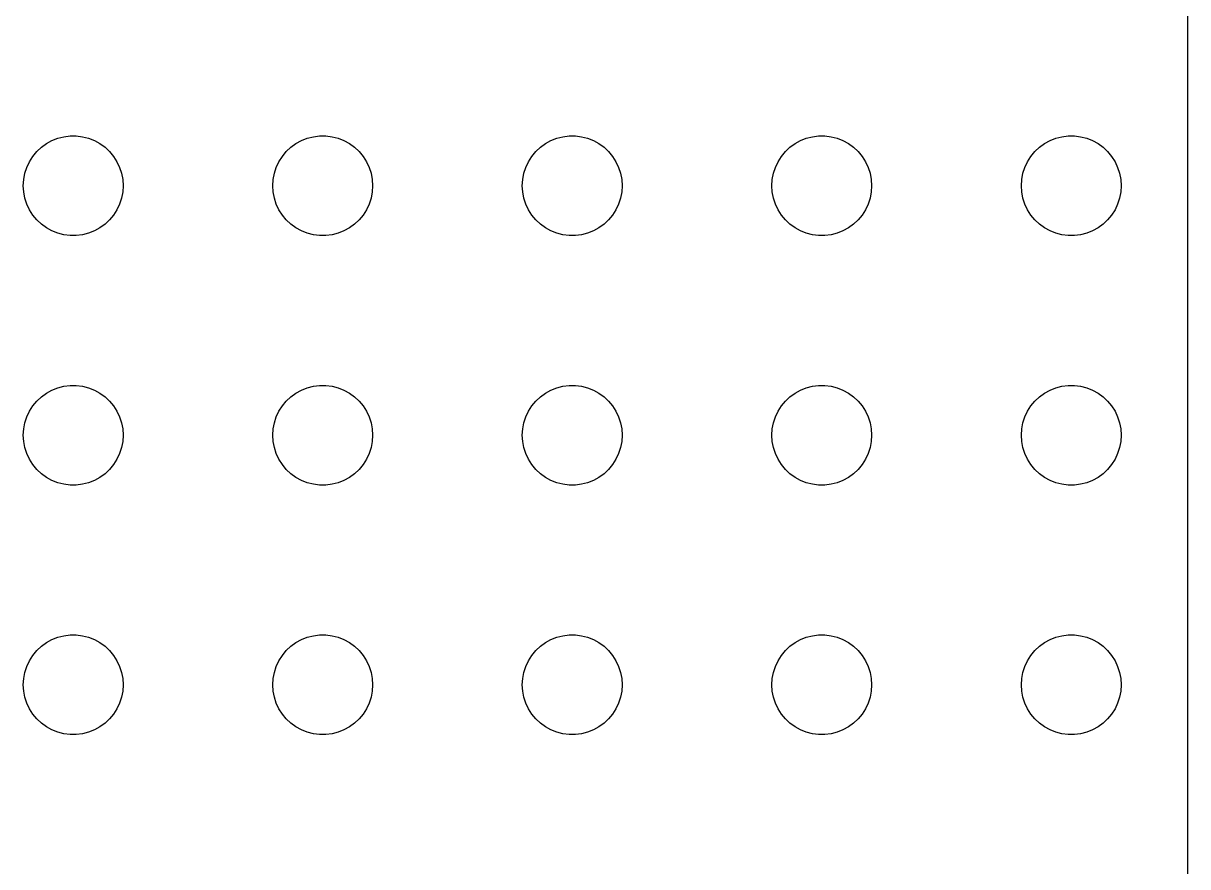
# Model space of a CAD drawing. Header units: metres. Extents: x -150 to 150, y -112 to 112.
# Drawn here: x 79.5 to 149.5, y -55.9 to -5.2 of the extents above; entities that cross this region are included whole.
import ezdxf

# ---------------------------------------------------------------- set-up
doc = ezdxf.new("R2010")
doc.units = ezdxf.units.M

msp = doc.modelspace()

# ---------------------------------------------------------------- linework, layer by layer
for p, q in [((149.5, -107), (149.5, 107)), ((80.5877, -12.6884), (80.8925, -12.467)), ((80.8925, -12.467), (81.2227, -12.2855)), ((81.2227, -12.2855), (81.573, -12.1468)), ((81.573, -12.1468), (81.9379, -12.0531)), ((81.9379, -12.0531), (82.3116, -12.0059)), ((82.3116, -12.0059), (82.6884, -12.0059)), ((82.6884, -12.0059), (83.0621, -12.0531)), ((83.0621, -12.0531), (83.427, -12.1468)), ((83.427, -12.1468), (83.7773, -12.2855)), ((83.7773, -12.2855), (84.1075, -12.467)), ((84.1075, -12.467), (84.4123, -12.6884)), ((95.5877, -12.6884), (95.8925, -12.467)), ((95.8925, -12.467), (96.2227, -12.2855)), ((96.2227, -12.2855), (96.573, -12.1468)), ((96.573, -12.1468), (96.9379, -12.0531)), ((96.9379, -12.0531), (97.3116, -12.0059)), ((97.3116, -12.0059), (97.6884, -12.0059)), ((97.6884, -12.0059), (98.0621, -12.0531)), ((98.0621, -12.0531), (98.427, -12.1468)), ((98.427, -12.1468), (98.7773, -12.2855)), ((98.7773, -12.2855), (99.1075, -12.467)), ((99.1075, -12.467), (99.4123, -12.6884)), ((110.588, -12.6884), (110.893, -12.467)), ((110.893, -12.467), (111.223, -12.2855)), ((111.223, -12.2855), (111.573, -12.1468)), ((111.573, -12.1468), (111.938, -12.0531)), ((111.938, -12.0531), (112.312, -12.0059)), ((112.312, -12.0059), (112.688, -12.0059)), ((112.688, -12.0059), (113.062, -12.0531)), ((113.062, -12.0531), (113.427, -12.1468)), ((113.427, -12.1468), (113.777, -12.2855)), ((113.777, -12.2855), (114.107, -12.467)), ((114.107, -12.467), (114.412, -12.6884)), ((125.588, -12.6884), (125.893, -12.467)), ((125.893, -12.467), (126.223, -12.2855)), ((126.223, -12.2855), (126.573, -12.1468)), ((126.573, -12.1468), (126.938, -12.0531)), ((126.938, -12.0531), (127.312, -12.0059)), ((127.312, -12.0059), (127.688, -12.0059)), ((127.688, -12.0059), (128.062, -12.0531)), ((128.062, -12.0531), (128.427, -12.1468)), ((128.427, -12.1468), (128.777, -12.2855)), ((128.777, -12.2855), (129.107, -12.467)), ((129.107, -12.467), (129.412, -12.6884)), ((140.588, -12.6884), (140.893, -12.467)), ((140.893, -12.467), (141.223, -12.2855)), ((141.223, -12.2855), (141.573, -12.1468)), ((141.573, -12.1468), (141.938, -12.0531)), ((141.938, -12.0531), (142.312, -12.0059)), ((142.312, -12.0059), (142.688, -12.0059)), ((142.688, -12.0059), (143.062, -12.0531)), ((143.062, -12.0531), (143.427, -12.1468)), ((143.427, -12.1468), (143.777, -12.2855)), ((143.777, -12.2855), (144.107, -12.467)), ((144.107, -12.467), (144.412, -12.6884)), ((79.8711, -13.5547), (80.073, -13.2366)), ((80.073, -13.2366), (80.3131, -12.9464)), ((80.3131, -12.9464), (80.5877, -12.6884)), ((84.4123, -12.6884), (84.6869, -12.9464)), ((84.6869, -12.9464), (84.927, -13.2366)), ((84.927, -13.2366), (85.1289, -13.5547)), ((94.8711, -13.5547), (95.073, -13.2366)), ((95.073, -13.2366), (95.3131, -12.9464)), ((95.3131, -12.9464), (95.5877, -12.6884)), ((99.4123, -12.6884), (99.6869, -12.9464)), ((99.6869, -12.9464), (99.927, -13.2366)), ((99.927, -13.2366), (100.129, -13.5547)), ((109.871, -13.5547), (110.073, -13.2366)), ((110.073, -13.2366), (110.313, -12.9464)), ((110.313, -12.9464), (110.588, -12.6884)), ((114.412, -12.6884), (114.687, -12.9464)), ((114.687, -12.9464), (114.927, -13.2366)), ((114.927, -13.2366), (115.129, -13.5547)), ((124.871, -13.5547), (125.073, -13.2366)), ((125.073, -13.2366), (125.313, -12.9464)), ((125.313, -12.9464), (125.588, -12.6884)), ((129.412, -12.6884), (129.687, -12.9464)), ((129.687, -12.9464), (129.927, -13.2366)), ((129.927, -13.2366), (130.129, -13.5547)), ((139.871, -13.5547), (140.073, -13.2366)), ((140.073, -13.2366), (140.313, -12.9464)), ((140.313, -12.9464), (140.588, -12.6884)), ((144.412, -12.6884), (144.687, -12.9464)), ((144.687, -12.9464), (144.927, -13.2366)), ((144.927, -13.2366), (145.129, -13.5547)), ((79.5943, -14.2539), (79.7107, -13.8956)), ((79.7107, -13.8956), (79.8711, -13.5547)), ((85.1289, -13.5547), (85.2893, -13.8956)), ((85.2893, -13.8956), (85.4057, -14.2539)), ((94.5943, -14.2539), (94.7107, -13.8956)), ((94.7107, -13.8956), (94.8711, -13.5547)), ((100.129, -13.5547), (100.289, -13.8956)), ((100.289, -13.8956), (100.406, -14.2539)), ((109.594, -14.2539), (109.711, -13.8956)), ((109.711, -13.8956), (109.871, -13.5547)), ((115.129, -13.5547), (115.289, -13.8956)), ((115.289, -13.8956), (115.406, -14.2539)), ((124.594, -14.2539), (124.711, -13.8956)), ((124.711, -13.8956), (124.871, -13.5547)), ((130.129, -13.5547), (130.289, -13.8956)), ((130.289, -13.8956), (130.406, -14.2539)), ((139.594, -14.2539), (139.711, -13.8956)), ((139.711, -13.8956), (139.871, -13.5547)), ((145.129, -13.5547), (145.289, -13.8956)), ((145.289, -13.8956), (145.406, -14.2539)), ((79.5, -15), (79.5237, -14.624)), ((79.5237, -14.624), (79.5943, -14.2539)), ((85.4057, -14.2539), (85.4763, -14.624)), ((85.4763, -14.624), (85.5, -15)), ((94.5, -15), (94.5237, -14.624)), ((94.5237, -14.624), (94.5943, -14.2539)), ((100.406, -14.2539), (100.476, -14.624)), ((100.476, -14.624), (100.5, -15)), ((109.5, -15), (109.524, -14.624)), ((109.524, -14.624), (109.594, -14.2539)), ((115.406, -14.2539), (115.476, -14.624)), ((115.476, -14.624), (115.5, -15)), ((124.5, -15), (124.524, -14.624)), ((124.524, -14.624), (124.594, -14.2539)), ((130.406, -14.2539), (130.476, -14.624)), ((130.476, -14.624), (130.5, -15)), ((139.5, -15), (139.524, -14.624)), ((139.524, -14.624), (139.594, -14.2539)), ((145.406, -14.2539), (145.476, -14.624)), ((145.476, -14.624), (145.5, -15)), ((79.5237, -15.376), (79.5, -15)), ((79.5943, -15.7461), (79.5237, -15.376)), ((85.4763, -15.376), (85.4057, -15.7461)), ((85.5, -15), (85.4763, -15.376)), ((94.5237, -15.376), (94.5, -15)), ((94.5943, -15.7461), (94.5237, -15.376)), ((100.476, -15.376), (100.406, -15.7461)), ((100.5, -15), (100.476, -15.376)), ((109.524, -15.376), (109.5, -15)), ((109.594, -15.7461), (109.524, -15.376)), ((115.476, -15.376), (115.406, -15.7461)), ((115.5, -15), (115.476, -15.376)), ((124.524, -15.376), (124.5, -15)), ((124.594, -15.7461), (124.524, -15.376)), ((130.476, -15.376), (130.406, -15.7461)), ((130.5, -15), (130.476, -15.376)), ((139.524, -15.376), (139.5, -15)), ((139.594, -15.7461), (139.524, -15.376)), ((145.476, -15.376), (145.406, -15.7461)), ((145.5, -15), (145.476, -15.376)), ((79.7107, -16.1044), (79.5943, -15.7461)), ((85.4057, -15.7461), (85.2893, -16.1044)), ((94.7107, -16.1044), (94.5943, -15.7461)), ((100.406, -15.7461), (100.289, -16.1044)), ((109.711, -16.1044), (109.594, -15.7461)), ((115.406, -15.7461), (115.289, -16.1044)), ((124.711, -16.1044), (124.594, -15.7461)), ((130.406, -15.7461), (130.289, -16.1044)), ((139.711, -16.1044), (139.594, -15.7461)), ((145.406, -15.7461), (145.289, -16.1044)), ((79.8711, -16.4453), (79.7107, -16.1044)), ((80.073, -16.7634), (79.8711, -16.4453)), ((80.3131, -17.0536), (80.073, -16.7634)), ((84.927, -16.7634), (84.6869, -17.0536)), ((85.1289, -16.4453), (84.927, -16.7634)), ((85.2893, -16.1044), (85.1289, -16.4453)), ((94.8711, -16.4453), (94.7107, -16.1044)), ((95.073, -16.7634), (94.8711, -16.4453)), ((95.3131, -17.0536), (95.073, -16.7634)), ((99.927, -16.7634), (99.6869, -17.0536)), ((100.129, -16.4453), (99.927, -16.7634)), ((100.289, -16.1044), (100.129, -16.4453)), ((109.871, -16.4453), (109.711, -16.1044)), ((110.073, -16.7634), (109.871, -16.4453)), ((110.313, -17.0536), (110.073, -16.7634)), ((114.927, -16.7634), (114.687, -17.0536)), ((115.129, -16.4453), (114.927, -16.7634)), ((115.289, -16.1044), (115.129, -16.4453)), ((124.871, -16.4453), (124.711, -16.1044)), ((125.073, -16.7634), (124.871, -16.4453)), ((125.313, -17.0536), (125.073, -16.7634)), ((129.927, -16.7634), (129.687, -17.0536)), ((130.129, -16.4453), (129.927, -16.7634)), ((130.289, -16.1044), (130.129, -16.4453)), ((139.871, -16.4453), (139.711, -16.1044)), ((140.073, -16.7634), (139.871, -16.4453)), ((140.313, -17.0536), (140.073, -16.7634)), ((144.927, -16.7634), (144.687, -17.0536)), ((145.129, -16.4453), (144.927, -16.7634)), ((145.289, -16.1044), (145.129, -16.4453)), ((80.5877, -17.3115), (80.3131, -17.0536)), ((80.8925, -17.533), (80.5877, -17.3115)), ((84.4123, -17.3115), (84.1075, -17.533)), ((84.6869, -17.0536), (84.4123, -17.3115)), ((95.5877, -17.3115), (95.3131, -17.0536)), ((95.8925, -17.533), (95.5877, -17.3115)), ((99.4123, -17.3115), (99.1075, -17.533)), ((99.6869, -17.0536), (99.4123, -17.3115)), ((110.588, -17.3115), (110.313, -17.0536)), ((110.893, -17.533), (110.588, -17.3115)), ((114.412, -17.3115), (114.107, -17.533)), ((114.687, -17.0536), (114.412, -17.3115)), ((125.588, -17.3115), (125.313, -17.0536)), ((125.893, -17.533), (125.588, -17.3115)), ((129.412, -17.3115), (129.107, -17.533)), ((129.687, -17.0536), (129.412, -17.3115)), ((140.588, -17.3115), (140.313, -17.0536)), ((140.893, -17.533), (140.588, -17.3115)), ((144.412, -17.3115), (144.107, -17.533)), ((144.687, -17.0536), (144.412, -17.3115)), ((81.2227, -17.7145), (80.8925, -17.533)), ((81.573, -17.8532), (81.2227, -17.7145)), ((81.9379, -17.9469), (81.573, -17.8532)), ((82.3116, -17.9941), (81.9379, -17.9469)), ((82.6884, -17.9941), (82.3116, -17.9941)), ((83.0621, -17.9469), (82.6884, -17.9941)), ((83.427, -17.8532), (83.0621, -17.9469)), ((83.7773, -17.7145), (83.427, -17.8532)), ((84.1075, -17.533), (83.7773, -17.7145)), ((96.2227, -17.7145), (95.8925, -17.533)), ((96.573, -17.8532), (96.2227, -17.7145)), ((96.9379, -17.9469), (96.573, -17.8532)), ((97.3116, -17.9941), (96.9379, -17.9469)), ((97.6884, -17.9941), (97.3116, -17.9941)), ((98.0621, -17.9469), (97.6884, -17.9941)), ((98.427, -17.8532), (98.0621, -17.9469)), ((98.7773, -17.7145), (98.427, -17.8532)), ((99.1075, -17.533), (98.7773, -17.7145)), ((111.223, -17.7145), (110.893, -17.533)), ((111.573, -17.8532), (111.223, -17.7145)), ((111.938, -17.9469), (111.573, -17.8532)), ((112.312, -17.9941), (111.938, -17.9469)), ((112.688, -17.9941), (112.312, -17.9941)), ((113.062, -17.9469), (112.688, -17.9941)), ((113.427, -17.8532), (113.062, -17.9469)), ((113.777, -17.7145), (113.427, -17.8532)), ((114.107, -17.533), (113.777, -17.7145)), ((126.223, -17.7145), (125.893, -17.533)), ((126.573, -17.8532), (126.223, -17.7145)), ((126.938, -17.9469), (126.573, -17.8532)), ((127.312, -17.9941), (126.938, -17.9469)), ((127.688, -17.9941), (127.312, -17.9941)), ((128.062, -17.9469), (127.688, -17.9941)), ((128.427, -17.8532), (128.062, -17.9469)), ((128.777, -17.7145), (128.427, -17.8532)), ((129.107, -17.533), (128.777, -17.7145)), ((141.223, -17.7145), (140.893, -17.533)), ((141.573, -17.8532), (141.223, -17.7145)), ((141.938, -17.9469), (141.573, -17.8532)), ((142.312, -17.9941), (141.938, -17.9469)), ((142.688, -17.9941), (142.312, -17.9941)), ((143.062, -17.9469), (142.688, -17.9941)), ((143.427, -17.8532), (143.062, -17.9469)), ((143.777, -17.7145), (143.427, -17.8532)), ((144.107, -17.533), (143.777, -17.7145)), ((80.8925, -27.467), (81.2227, -27.2855)), ((81.2227, -27.2855), (81.573, -27.1468)), ((81.573, -27.1468), (81.9379, -27.0531)), ((81.9379, -27.0531), (82.3116, -27.0059)), ((82.3116, -27.0059), (82.6884, -27.0059)), ((82.6884, -27.0059), (83.0621, -27.0531)), ((83.0621, -27.0531), (83.427, -27.1468)), ((83.427, -27.1468), (83.7773, -27.2855)), ((83.7773, -27.2855), (84.1075, -27.467)), ((95.8925, -27.467), (96.2227, -27.2855)), ((96.2227, -27.2855), (96.573, -27.1468)), ((96.573, -27.1468), (96.9379, -27.0531)), ((96.9379, -27.0531), (97.3116, -27.0059)), ((97.3116, -27.0059), (97.6884, -27.0059)), ((97.6884, -27.0059), (98.0621, -27.0531)), ((98.0621, -27.0531), (98.427, -27.1468)), ((98.427, -27.1468), (98.7773, -27.2855)), ((98.7773, -27.2855), (99.1075, -27.467)), ((110.893, -27.467), (111.223, -27.2855)), ((111.223, -27.2855), (111.573, -27.1468)), ((111.573, -27.1468), (111.938, -27.0531)), ((111.938, -27.0531), (112.312, -27.0059)), ((112.312, -27.0059), (112.688, -27.0059)), ((112.688, -27.0059), (113.062, -27.0531)), ((113.062, -27.0531), (113.427, -27.1468)), ((113.427, -27.1468), (113.777, -27.2855)), ((113.777, -27.2855), (114.107, -27.467)), ((125.893, -27.467), (126.223, -27.2855)), ((126.223, -27.2855), (126.573, -27.1468)), ((126.573, -27.1468), (126.938, -27.0531)), ((126.938, -27.0531), (127.312, -27.0059)), ((127.312, -27.0059), (127.688, -27.0059)), ((127.688, -27.0059), (128.062, -27.0531)), ((128.062, -27.0531), (128.427, -27.1468)), ((128.427, -27.1468), (128.777, -27.2855)), ((128.777, -27.2855), (129.107, -27.467)), ((140.893, -27.467), (141.223, -27.2855)), ((141.223, -27.2855), (141.573, -27.1468)), ((141.573, -27.1468), (141.938, -27.0531)), ((141.938, -27.0531), (142.312, -27.0059)), ((142.312, -27.0059), (142.688, -27.0059)), ((142.688, -27.0059), (143.062, -27.0531)), ((143.062, -27.0531), (143.427, -27.1468)), ((143.427, -27.1468), (143.777, -27.2855)), ((143.777, -27.2855), (144.107, -27.467)), ((80.073, -28.2366), (80.3131, -27.9464)), ((80.3131, -27.9464), (80.5877, -27.6884)), ((80.5877, -27.6884), (80.8925, -27.467)), ((84.1075, -27.467), (84.4123, -27.6884)), ((84.4123, -27.6884), (84.6869, -27.9464)), ((84.6869, -27.9464), (84.927, -28.2366)), ((95.073, -28.2366), (95.3131, -27.9464)), ((95.3131, -27.9464), (95.5877, -27.6884)), ((95.5877, -27.6884), (95.8925, -27.467)), ((99.1075, -27.467), (99.4123, -27.6884)), ((99.4123, -27.6884), (99.6869, -27.9464)), ((99.6869, -27.9464), (99.927, -28.2366)), ((110.073, -28.2366), (110.313, -27.9464)), ((110.313, -27.9464), (110.588, -27.6884)), ((110.588, -27.6884), (110.893, -27.467)), ((114.107, -27.467), (114.412, -27.6884)), ((114.412, -27.6884), (114.687, -27.9464)), ((114.687, -27.9464), (114.927, -28.2366)), ((125.073, -28.2366), (125.313, -27.9464)), ((125.313, -27.9464), (125.588, -27.6884)), ((125.588, -27.6884), (125.893, -27.467)), ((129.107, -27.467), (129.412, -27.6884)), ((129.412, -27.6884), (129.687, -27.9464)), ((129.687, -27.9464), (129.927, -28.2366)), ((140.073, -28.2366), (140.313, -27.9464)), ((140.313, -27.9464), (140.588, -27.6884)), ((140.588, -27.6884), (140.893, -27.467)), ((144.107, -27.467), (144.412, -27.6884)), ((144.412, -27.6884), (144.687, -27.9464)), ((144.687, -27.9464), (144.927, -28.2366)), ((79.7107, -28.8956), (79.8711, -28.5547)), ((79.8711, -28.5547), (80.073, -28.2366)), ((84.927, -28.2366), (85.1289, -28.5547)), ((85.1289, -28.5547), (85.2893, -28.8956)), ((94.7107, -28.8956), (94.8711, -28.5547)), ((94.8711, -28.5547), (95.073, -28.2366)), ((99.927, -28.2366), (100.129, -28.5547)), ((100.129, -28.5547), (100.289, -28.8956)), ((109.711, -28.8956), (109.871, -28.5547)), ((109.871, -28.5547), (110.073, -28.2366)), ((114.927, -28.2366), (115.129, -28.5547)), ((115.129, -28.5547), (115.289, -28.8956)), ((124.711, -28.8956), (124.871, -28.5547)), ((124.871, -28.5547), (125.073, -28.2366)), ((129.927, -28.2366), (130.129, -28.5547)), ((130.129, -28.5547), (130.289, -28.8956)), ((139.711, -28.8956), (139.871, -28.5547)), ((139.871, -28.5547), (140.073, -28.2366)), ((144.927, -28.2366), (145.129, -28.5547)), ((145.129, -28.5547), (145.289, -28.8956)), ((79.5237, -29.624), (79.5943, -29.2539)), ((79.5943, -29.2539), (79.7107, -28.8956)), ((85.2893, -28.8956), (85.4057, -29.2539)), ((85.4057, -29.2539), (85.4763, -29.624)), ((94.5237, -29.624), (94.5943, -29.2539)), ((94.5943, -29.2539), (94.7107, -28.8956)), ((100.289, -28.8956), (100.406, -29.2539)), ((100.406, -29.2539), (100.476, -29.624)), ((109.524, -29.624), (109.594, -29.2539)), ((109.594, -29.2539), (109.711, -28.8956)), ((115.289, -28.8956), (115.406, -29.2539)), ((115.406, -29.2539), (115.476, -29.624)), ((124.524, -29.624), (124.594, -29.2539)), ((124.594, -29.2539), (124.711, -28.8956)), ((130.289, -28.8956), (130.406, -29.2539)), ((130.406, -29.2539), (130.476, -29.624)), ((139.524, -29.624), (139.594, -29.2539)), ((139.594, -29.2539), (139.711, -28.8956)), ((145.289, -28.8956), (145.406, -29.2539)), ((145.406, -29.2539), (145.476, -29.624)), ((79.5, -30), (79.5237, -29.624)), ((79.5237, -30.376), (79.5, -30)), ((85.4763, -29.624), (85.5, -30)), ((85.5, -30), (85.4763, -30.376)), ((94.5, -30), (94.5237, -29.624)), ((94.5237, -30.376), (94.5, -30)), ((100.476, -29.624), (100.5, -30)), ((100.5, -30), (100.476, -30.376)), ((109.5, -30), (109.524, -29.624)), ((109.524, -30.376), (109.5, -30)), ((115.476, -29.624), (115.5, -30)), ((115.5, -30), (115.476, -30.376)), ((124.5, -30), (124.524, -29.624)), ((124.524, -30.376), (124.5, -30)), ((130.476, -29.624), (130.5, -30)), ((130.5, -30), (130.476, -30.376)), ((139.5, -30), (139.524, -29.624)), ((139.524, -30.376), (139.5, -30)), ((145.476, -29.624), (145.5, -30)), ((145.5, -30), (145.476, -30.376)), ((79.5943, -30.7461), (79.5237, -30.376)), ((79.7107, -31.1044), (79.5943, -30.7461)), ((85.4057, -30.7461), (85.2893, -31.1044)), ((85.4763, -30.376), (85.4057, -30.7461)), ((94.5943, -30.7461), (94.5237, -30.376)), ((94.7107, -31.1044), (94.5943, -30.7461)), ((100.406, -30.7461), (100.289, -31.1044)), ((100.476, -30.376), (100.406, -30.7461)), ((109.594, -30.7461), (109.524, -30.376)), ((109.711, -31.1044), (109.594, -30.7461)), ((115.406, -30.7461), (115.289, -31.1044)), ((115.476, -30.376), (115.406, -30.7461)), ((124.594, -30.7461), (124.524, -30.376)), ((124.711, -31.1044), (124.594, -30.7461)), ((130.406, -30.7461), (130.289, -31.1044)), ((130.476, -30.376), (130.406, -30.7461)), ((139.594, -30.7461), (139.524, -30.376)), ((139.711, -31.1044), (139.594, -30.7461)), ((145.406, -30.7461), (145.289, -31.1044)), ((145.476, -30.376), (145.406, -30.7461)), ((79.8711, -31.4453), (79.7107, -31.1044)), ((80.073, -31.7634), (79.8711, -31.4453)), ((85.1289, -31.4453), (84.927, -31.7634)), ((85.2893, -31.1044), (85.1289, -31.4453)), ((94.8711, -31.4453), (94.7107, -31.1044)), ((95.073, -31.7634), (94.8711, -31.4453)), ((100.129, -31.4453), (99.927, -31.7634)), ((100.289, -31.1044), (100.129, -31.4453)), ((109.871, -31.4453), (109.711, -31.1044)), ((110.073, -31.7634), (109.871, -31.4453)), ((115.129, -31.4453), (114.927, -31.7634)), ((115.289, -31.1044), (115.129, -31.4453)), ((124.871, -31.4453), (124.711, -31.1044)), ((125.073, -31.7634), (124.871, -31.4453)), ((130.129, -31.4453), (129.927, -31.7634)), ((130.289, -31.1044), (130.129, -31.4453)), ((139.871, -31.4453), (139.711, -31.1044)), ((140.073, -31.7634), (139.871, -31.4453)), ((145.129, -31.4453), (144.927, -31.7634)), ((145.289, -31.1044), (145.129, -31.4453)), ((80.3131, -32.0536), (80.073, -31.7634)), ((80.5877, -32.3115), (80.3131, -32.0536)), ((84.6869, -32.0536), (84.4123, -32.3115)), ((84.927, -31.7634), (84.6869, -32.0536)), ((95.3131, -32.0536), (95.073, -31.7634)), ((95.5877, -32.3115), (95.3131, -32.0536)), ((99.6869, -32.0536), (99.4123, -32.3115)), ((99.927, -31.7634), (99.6869, -32.0536)), ((110.313, -32.0536), (110.073, -31.7634)), ((110.588, -32.3115), (110.313, -32.0536)), ((114.687, -32.0536), (114.412, -32.3115)), ((114.927, -31.7634), (114.687, -32.0536)), ((125.313, -32.0536), (125.073, -31.7634)), ((125.588, -32.3115), (125.313, -32.0536)), ((129.687, -32.0536), (129.412, -32.3115)), ((129.927, -31.7634), (129.687, -32.0536)), ((140.313, -32.0536), (140.073, -31.7634)), ((140.588, -32.3115), (140.313, -32.0536)), ((144.687, -32.0536), (144.412, -32.3115)), ((144.927, -31.7634), (144.687, -32.0536)), ((80.8925, -32.533), (80.5877, -32.3115)), ((81.2227, -32.7145), (80.8925, -32.533)), ((81.573, -32.8532), (81.2227, -32.7145)), ((81.9379, -32.9469), (81.573, -32.8532)), ((83.427, -32.8532), (83.0621, -32.9469)), ((83.7773, -32.7145), (83.427, -32.8532)), ((84.1075, -32.533), (83.7773, -32.7145)), ((84.4123, -32.3115), (84.1075, -32.533)), ((95.8925, -32.533), (95.5877, -32.3115)), ((96.2227, -32.7145), (95.8925, -32.533)), ((96.573, -32.8532), (96.2227, -32.7145)), ((96.9379, -32.9469), (96.573, -32.8532)), ((98.427, -32.8532), (98.0621, -32.9469)), ((98.7773, -32.7145), (98.427, -32.8532)), ((99.1075, -32.533), (98.7773, -32.7145)), ((99.4123, -32.3115), (99.1075, -32.533)), ((110.893, -32.533), (110.588, -32.3115)), ((111.223, -32.7145), (110.893, -32.533)), ((111.573, -32.8532), (111.223, -32.7145)), ((111.938, -32.9469), (111.573, -32.8532)), ((113.427, -32.8532), (113.062, -32.9469)), ((113.777, -32.7145), (113.427, -32.8532)), ((114.107, -32.533), (113.777, -32.7145)), ((114.412, -32.3115), (114.107, -32.533)), ((125.893, -32.533), (125.588, -32.3115)), ((126.223, -32.7145), (125.893, -32.533)), ((126.573, -32.8532), (126.223, -32.7145)), ((126.938, -32.9469), (126.573, -32.8532)), ((128.427, -32.8532), (128.062, -32.9469)), ((128.777, -32.7145), (128.427, -32.8532)), ((129.107, -32.533), (128.777, -32.7145)), ((129.412, -32.3115), (129.107, -32.533)), ((140.893, -32.533), (140.588, -32.3115)), ((141.223, -32.7145), (140.893, -32.533)), ((141.573, -32.8532), (141.223, -32.7145)), ((141.938, -32.9469), (141.573, -32.8532)), ((143.427, -32.8532), (143.062, -32.9469)), ((143.777, -32.7145), (143.427, -32.8532)), ((144.107, -32.533), (143.777, -32.7145)), ((144.412, -32.3115), (144.107, -32.533)), ((82.3116, -32.9941), (81.9379, -32.9469)), ((82.6884, -32.9941), (82.3116, -32.9941)), ((83.0621, -32.9469), (82.6884, -32.9941)), ((97.3116, -32.9941), (96.9379, -32.9469)), ((97.6884, -32.9941), (97.3116, -32.9941)), ((98.0621, -32.9469), (97.6884, -32.9941)), ((112.312, -32.9941), (111.938, -32.9469)), ((112.688, -32.9941), (112.312, -32.9941)), ((113.062, -32.9469), (112.688, -32.9941)), ((127.312, -32.9941), (126.938, -32.9469)), ((127.688, -32.9941), (127.312, -32.9941)), ((128.062, -32.9469), (127.688, -32.9941)), ((142.312, -32.9941), (141.938, -32.9469)), ((142.688, -32.9941), (142.312, -32.9941)), ((143.062, -32.9469), (142.688, -32.9941)), ((80.3131, -42.9464), (80.5877, -42.6885)), ((80.5877, -42.6885), (80.8925, -42.467)), ((80.8925, -42.467), (81.2227, -42.2855)), ((81.2227, -42.2855), (81.573, -42.1468)), ((81.573, -42.1468), (81.9379, -42.0531)), ((81.9379, -42.0531), (82.3116, -42.0059)), ((82.3116, -42.0059), (82.6884, -42.0059)), ((82.6884, -42.0059), (83.0621, -42.0531)), ((83.0621, -42.0531), (83.427, -42.1468)), ((83.427, -42.1468), (83.7773, -42.2855)), ((83.7773, -42.2855), (84.1075, -42.467)), ((84.1075, -42.467), (84.4123, -42.6885)), ((84.4123, -42.6885), (84.6869, -42.9464)), ((95.3131, -42.9464), (95.5877, -42.6885)), ((95.5877, -42.6885), (95.8925, -42.467)), ((95.8925, -42.467), (96.2227, -42.2855)), ((96.2227, -42.2855), (96.573, -42.1468)), ((96.573, -42.1468), (96.9379, -42.0531)), ((96.9379, -42.0531), (97.3116, -42.0059)), ((97.3116, -42.0059), (97.6884, -42.0059)), ((97.6884, -42.0059), (98.0621, -42.0531)), ((98.0621, -42.0531), (98.427, -42.1468)), ((98.427, -42.1468), (98.7773, -42.2855)), ((98.7773, -42.2855), (99.1075, -42.467)), ((99.1075, -42.467), (99.4123, -42.6885)), ((99.4123, -42.6885), (99.6869, -42.9464)), ((110.313, -42.9464), (110.588, -42.6885)), ((110.588, -42.6885), (110.893, -42.467)), ((110.893, -42.467), (111.223, -42.2855)), ((111.223, -42.2855), (111.573, -42.1468)), ((111.573, -42.1468), (111.938, -42.0531)), ((111.938, -42.0531), (112.312, -42.0059)), ((112.312, -42.0059), (112.688, -42.0059)), ((112.688, -42.0059), (113.062, -42.0531)), ((113.062, -42.0531), (113.427, -42.1468)), ((113.427, -42.1468), (113.777, -42.2855)), ((113.777, -42.2855), (114.107, -42.467)), ((114.107, -42.467), (114.412, -42.6885)), ((114.412, -42.6885), (114.687, -42.9464)), ((125.313, -42.9464), (125.588, -42.6885)), ((125.588, -42.6885), (125.893, -42.467)), ((125.893, -42.467), (126.223, -42.2855)), ((126.223, -42.2855), (126.573, -42.1468)), ((126.573, -42.1468), (126.938, -42.0531)), ((126.938, -42.0531), (127.312, -42.0059)), ((127.312, -42.0059), (127.688, -42.0059)), ((127.688, -42.0059), (128.062, -42.0531)), ((128.062, -42.0531), (128.427, -42.1468)), ((128.427, -42.1468), (128.777, -42.2855)), ((128.777, -42.2855), (129.107, -42.467)), ((129.107, -42.467), (129.412, -42.6885)), ((129.412, -42.6885), (129.687, -42.9464)), ((140.313, -42.9464), (140.588, -42.6885)), ((140.588, -42.6885), (140.893, -42.467)), ((140.893, -42.467), (141.223, -42.2855)), ((141.223, -42.2855), (141.573, -42.1468)), ((141.573, -42.1468), (141.938, -42.0531)), ((141.938, -42.0531), (142.312, -42.0059)), ((142.312, -42.0059), (142.688, -42.0059)), ((142.688, -42.0059), (143.062, -42.0531)), ((143.062, -42.0531), (143.427, -42.1468)), ((143.427, -42.1468), (143.777, -42.2855)), ((143.777, -42.2855), (144.107, -42.467)), ((144.107, -42.467), (144.412, -42.6885)), ((144.412, -42.6885), (144.687, -42.9464)), ((79.8711, -43.5547), (80.073, -43.2366)), ((80.073, -43.2366), (80.3131, -42.9464)), ((84.6869, -42.9464), (84.927, -43.2366)), ((84.927, -43.2366), (85.1289, -43.5547)), ((94.8711, -43.5547), (95.073, -43.2366)), ((95.073, -43.2366), (95.3131, -42.9464)), ((99.6869, -42.9464), (99.927, -43.2366)), ((99.927, -43.2366), (100.129, -43.5547)), ((109.871, -43.5547), (110.073, -43.2366)), ((110.073, -43.2366), (110.313, -42.9464)), ((114.687, -42.9464), (114.927, -43.2366)), ((114.927, -43.2366), (115.129, -43.5547)), ((124.871, -43.5547), (125.073, -43.2366)), ((125.073, -43.2366), (125.313, -42.9464)), ((129.687, -42.9464), (129.927, -43.2366)), ((129.927, -43.2366), (130.129, -43.5547)), ((139.871, -43.5547), (140.073, -43.2366)), ((140.073, -43.2366), (140.313, -42.9464)), ((144.687, -42.9464), (144.927, -43.2366)), ((144.927, -43.2366), (145.129, -43.5547)), ((79.5943, -44.2539), (79.7107, -43.8956)), ((79.7107, -43.8956), (79.8711, -43.5547)), ((85.1289, -43.5547), (85.2893, -43.8956)), ((85.2893, -43.8956), (85.4057, -44.2539)), ((94.5943, -44.2539), (94.7107, -43.8956)), ((94.7107, -43.8956), (94.8711, -43.5547)), ((100.129, -43.5547), (100.289, -43.8956)), ((100.289, -43.8956), (100.406, -44.2539)), ((109.594, -44.2539), (109.711, -43.8956)), ((109.711, -43.8956), (109.871, -43.5547)), ((115.129, -43.5547), (115.289, -43.8956)), ((115.289, -43.8956), (115.406, -44.2539)), ((124.594, -44.2539), (124.711, -43.8956)), ((124.711, -43.8956), (124.871, -43.5547)), ((130.129, -43.5547), (130.289, -43.8956)), ((130.289, -43.8956), (130.406, -44.2539)), ((139.594, -44.2539), (139.711, -43.8956)), ((139.711, -43.8956), (139.871, -43.5547)), ((145.129, -43.5547), (145.289, -43.8956)), ((145.289, -43.8956), (145.406, -44.2539)), ((79.5, -45), (79.5237, -44.624)), ((79.5237, -44.624), (79.5943, -44.2539)), ((85.4057, -44.2539), (85.4763, -44.624)), ((85.4763, -44.624), (85.5, -45)), ((94.5, -45), (94.5237, -44.624)), ((94.5237, -44.624), (94.5943, -44.2539)), ((100.406, -44.2539), (100.476, -44.624)), ((100.476, -44.624), (100.5, -45)), ((109.5, -45), (109.524, -44.624)), ((109.524, -44.624), (109.594, -44.2539)), ((115.406, -44.2539), (115.476, -44.624)), ((115.476, -44.624), (115.5, -45)), ((124.5, -45), (124.524, -44.624)), ((124.524, -44.624), (124.594, -44.2539)), ((130.406, -44.2539), (130.476, -44.624)), ((130.476, -44.624), (130.5, -45)), ((139.5, -45), (139.524, -44.624)), ((139.524, -44.624), (139.594, -44.2539)), ((145.406, -44.2539), (145.476, -44.624)), ((145.476, -44.624), (145.5, -45)), ((79.5237, -45.376), (79.5, -45)), ((79.5943, -45.7461), (79.5237, -45.376)), ((85.4763, -45.376), (85.4057, -45.7461)), ((85.5, -45), (85.4763, -45.376)), ((94.5237, -45.376), (94.5, -45)), ((94.5943, -45.7461), (94.5237, -45.376)), ((100.476, -45.376), (100.406, -45.7461)), ((100.5, -45), (100.476, -45.376)), ((109.524, -45.376), (109.5, -45)), ((109.594, -45.7461), (109.524, -45.376)), ((115.476, -45.376), (115.406, -45.7461)), ((115.5, -45), (115.476, -45.376)), ((124.524, -45.376), (124.5, -45)), ((124.594, -45.7461), (124.524, -45.376)), ((130.476, -45.376), (130.406, -45.7461)), ((130.5, -45), (130.476, -45.376)), ((139.524, -45.376), (139.5, -45)), ((139.594, -45.7461), (139.524, -45.376)), ((145.476, -45.376), (145.406, -45.7461)), ((145.5, -45), (145.476, -45.376)), ((79.7107, -46.1044), (79.5943, -45.7461)), ((79.8711, -46.4453), (79.7107, -46.1044)), ((85.2893, -46.1044), (85.1289, -46.4453)), ((85.4057, -45.7461), (85.2893, -46.1044)), ((94.7107, -46.1044), (94.5943, -45.7461)), ((94.8711, -46.4453), (94.7107, -46.1044)), ((100.289, -46.1044), (100.129, -46.4453)), ((100.406, -45.7461), (100.289, -46.1044)), ((109.711, -46.1044), (109.594, -45.7461)), ((109.871, -46.4453), (109.711, -46.1044)), ((115.289, -46.1044), (115.129, -46.4453)), ((115.406, -45.7461), (115.289, -46.1044)), ((124.711, -46.1044), (124.594, -45.7461)), ((124.871, -46.4453), (124.711, -46.1044)), ((130.289, -46.1044), (130.129, -46.4453)), ((130.406, -45.7461), (130.289, -46.1044)), ((139.711, -46.1044), (139.594, -45.7461)), ((139.871, -46.4453), (139.711, -46.1044)), ((145.289, -46.1044), (145.129, -46.4453)), ((145.406, -45.7461), (145.289, -46.1044)), ((80.073, -46.7634), (79.8711, -46.4453)), ((80.3131, -47.0536), (80.073, -46.7634)), ((84.927, -46.7634), (84.6869, -47.0536)), ((85.1289, -46.4453), (84.927, -46.7634)), ((95.073, -46.7634), (94.8711, -46.4453)), ((95.3131, -47.0536), (95.073, -46.7634)), ((99.927, -46.7634), (99.6869, -47.0536)), ((100.129, -46.4453), (99.927, -46.7634)), ((110.073, -46.7634), (109.871, -46.4453)), ((110.313, -47.0536), (110.073, -46.7634)), ((114.927, -46.7634), (114.687, -47.0536)), ((115.129, -46.4453), (114.927, -46.7634)), ((125.073, -46.7634), (124.871, -46.4453)), ((125.313, -47.0536), (125.073, -46.7634)), ((129.927, -46.7634), (129.687, -47.0536)), ((130.129, -46.4453), (129.927, -46.7634)), ((140.073, -46.7634), (139.871, -46.4453)), ((140.313, -47.0536), (140.073, -46.7634)), ((144.927, -46.7634), (144.687, -47.0536)), ((145.129, -46.4453), (144.927, -46.7634)), ((80.5877, -47.3115), (80.3131, -47.0536)), ((80.8925, -47.533), (80.5877, -47.3115)), ((81.2227, -47.7145), (80.8925, -47.533)), ((84.1075, -47.533), (83.7773, -47.7145)), ((84.4123, -47.3115), (84.1075, -47.533)), ((84.6869, -47.0536), (84.4123, -47.3115)), ((95.5877, -47.3115), (95.3131, -47.0536)), ((95.8925, -47.533), (95.5877, -47.3115)), ((96.2227, -47.7145), (95.8925, -47.533)), ((99.1075, -47.533), (98.7773, -47.7145)), ((99.4123, -47.3115), (99.1075, -47.533)), ((99.6869, -47.0536), (99.4123, -47.3115)), ((110.588, -47.3115), (110.313, -47.0536)), ((110.893, -47.533), (110.588, -47.3115)), ((111.223, -47.7145), (110.893, -47.533)), ((114.107, -47.533), (113.777, -47.7145)), ((114.412, -47.3115), (114.107, -47.533)), ((114.687, -47.0536), (114.412, -47.3115)), ((125.588, -47.3115), (125.313, -47.0536)), ((125.893, -47.533), (125.588, -47.3115)), ((126.223, -47.7145), (125.893, -47.533)), ((129.107, -47.533), (128.777, -47.7145)), ((129.412, -47.3115), (129.107, -47.533)), ((129.687, -47.0536), (129.412, -47.3115)), ((140.588, -47.3115), (140.313, -47.0536)), ((140.893, -47.533), (140.588, -47.3115)), ((141.223, -47.7145), (140.893, -47.533)), ((144.107, -47.533), (143.777, -47.7145)), ((144.412, -47.3115), (144.107, -47.533)), ((144.687, -47.0536), (144.412, -47.3115)), ((81.573, -47.8532), (81.2227, -47.7145)), ((81.9379, -47.9469), (81.573, -47.8532)), ((82.3116, -47.9941), (81.9379, -47.9469)), ((82.6884, -47.9941), (82.3116, -47.9941)), ((83.0621, -47.9469), (82.6884, -47.9941)), ((83.427, -47.8532), (83.0621, -47.9469)), ((83.7773, -47.7145), (83.427, -47.8532)), ((96.573, -47.8532), (96.2227, -47.7145)), ((96.9379, -47.9469), (96.573, -47.8532)), ((97.3116, -47.9941), (96.9379, -47.9469)), ((97.6884, -47.9941), (97.3116, -47.9941)), ((98.0621, -47.9469), (97.6884, -47.9941)), ((98.427, -47.8532), (98.0621, -47.9469)), ((98.7773, -47.7145), (98.427, -47.8532)), ((111.573, -47.8532), (111.223, -47.7145)), ((111.938, -47.9469), (111.573, -47.8532)), ((112.312, -47.9941), (111.938, -47.9469)), ((112.688, -47.9941), (112.312, -47.9941)), ((113.062, -47.9469), (112.688, -47.9941)), ((113.427, -47.8532), (113.062, -47.9469)), ((113.777, -47.7145), (113.427, -47.8532)), ((126.573, -47.8532), (126.223, -47.7145)), ((126.938, -47.9469), (126.573, -47.8532)), ((127.312, -47.9941), (126.938, -47.9469)), ((127.688, -47.9941), (127.312, -47.9941)), ((128.062, -47.9469), (127.688, -47.9941)), ((128.427, -47.8532), (128.062, -47.9469)), ((128.777, -47.7145), (128.427, -47.8532)), ((141.573, -47.8532), (141.223, -47.7145)), ((141.938, -47.9469), (141.573, -47.8532)), ((142.312, -47.9941), (141.938, -47.9469)), ((142.688, -47.9941), (142.312, -47.9941)), ((143.062, -47.9469), (142.688, -47.9941)), ((143.427, -47.8532), (143.062, -47.9469)), ((143.777, -47.7145), (143.427, -47.8532))]:
    msp.add_line(p, q)

doc.saveas('drawing.dxf')
